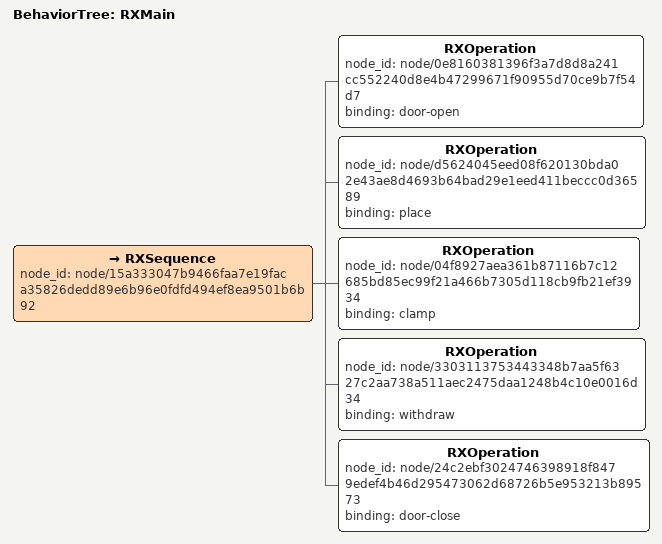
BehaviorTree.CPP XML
<root BTCPP_format="4" main_tree_to_execute="RXMain">
  <!-- RX resolved process: 11400e6bea332388499dd9ec59932fab4adde86a09755399c39a96317d898ad7 -->
  <BehaviorTree ID="RXMain">
    <RXSequence node_id="node/15a333047b9466faa7e19faca35826dedd89e6b96e0fdfd494ef8ea9501b6b92">
      <RXOperation node_id="node/0e8160381396f3a7d8d8a241cc552240d8e4b47299671f90955d70ce9b7f54d7" binding="door-open"/>
      <RXOperation node_id="node/d5624045eed08f620130bda02e43ae8d4693b64bad29e1eed411beccc0d36589" binding="place"/>
      <RXOperation node_id="node/04f8927aea361b87116b7c12685bd85ec99f21a466b7305d118cb9fb21ef3934" binding="clamp"/>
      <RXOperation node_id="node/3303113753443348b7aa5f6327c2aa738a511aec2475daa1248b4c10e0016d34" binding="withdraw"/>
      <RXOperation node_id="node/24c2ebf3024746398918f8479edef4b46d295473062d68726b5e953213b89573" binding="door-close"/>
    </RXSequence>
  </BehaviorTree>
</root>
